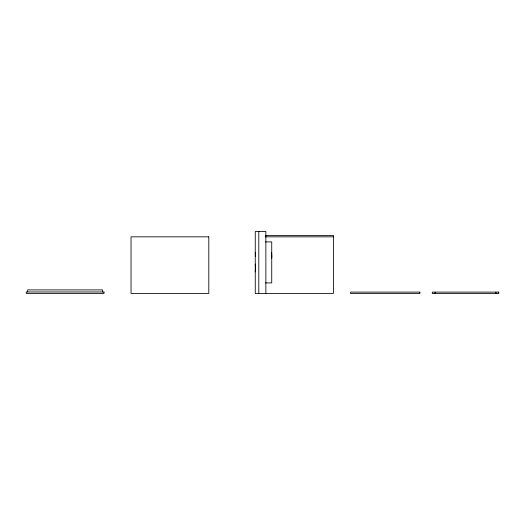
<?xml version="1.0" encoding="UTF-8"?>
<svg xmlns="http://www.w3.org/2000/svg" width="525" height="525" viewBox="0 0 525 525"><rect width="100%" height="100%" fill="white"/><g stroke="black" fill="none" stroke-linecap="round" stroke-linejoin="round"><path stroke-width="0.79" d="M271.733 256.364L271.733 257.171M271.733 255.97L271.733 255.465M255.412 268.006L255.262 271.825M271.688 258.438L271.733 257.46M265.479 235.39L333.428 235.39L333.428 293.396L255.655 293.396M265.217 236.834L333.428 236.834M265.466 241.907L271.733 241.907L271.733 282.909L265.466 282.909M255.262 252.466L255.281 252.833M255.288 252.965L255.419 256.489M255.419 268.446L255.262 264.088M271.688 252.801L271.733 257.086M495.922 292.11L495.922 293.521M435.12 292.11L435.12 293.521M265.867 293.337L265.867 231.479L255.262 231.479L255.262 293.337M258.799 231.479L258.799 293.337M102.605 291.979L102.605 289.898L27.661 289.898L27.661 291.979M208.799 236.834L131.033 236.834L131.033 293.396L208.799 293.396L208.799 236.834M104.016 291.979L26.25 291.979L26.25 293.396L104.016 293.396L104.016 291.979M419.862 292.11L350.582 292.11L350.582 293.521L419.862 293.521L419.862 292.11M498.743 292.11L432.298 292.11L432.292 293.521L498.743 293.521L498.75 292.11"/></g></svg>
